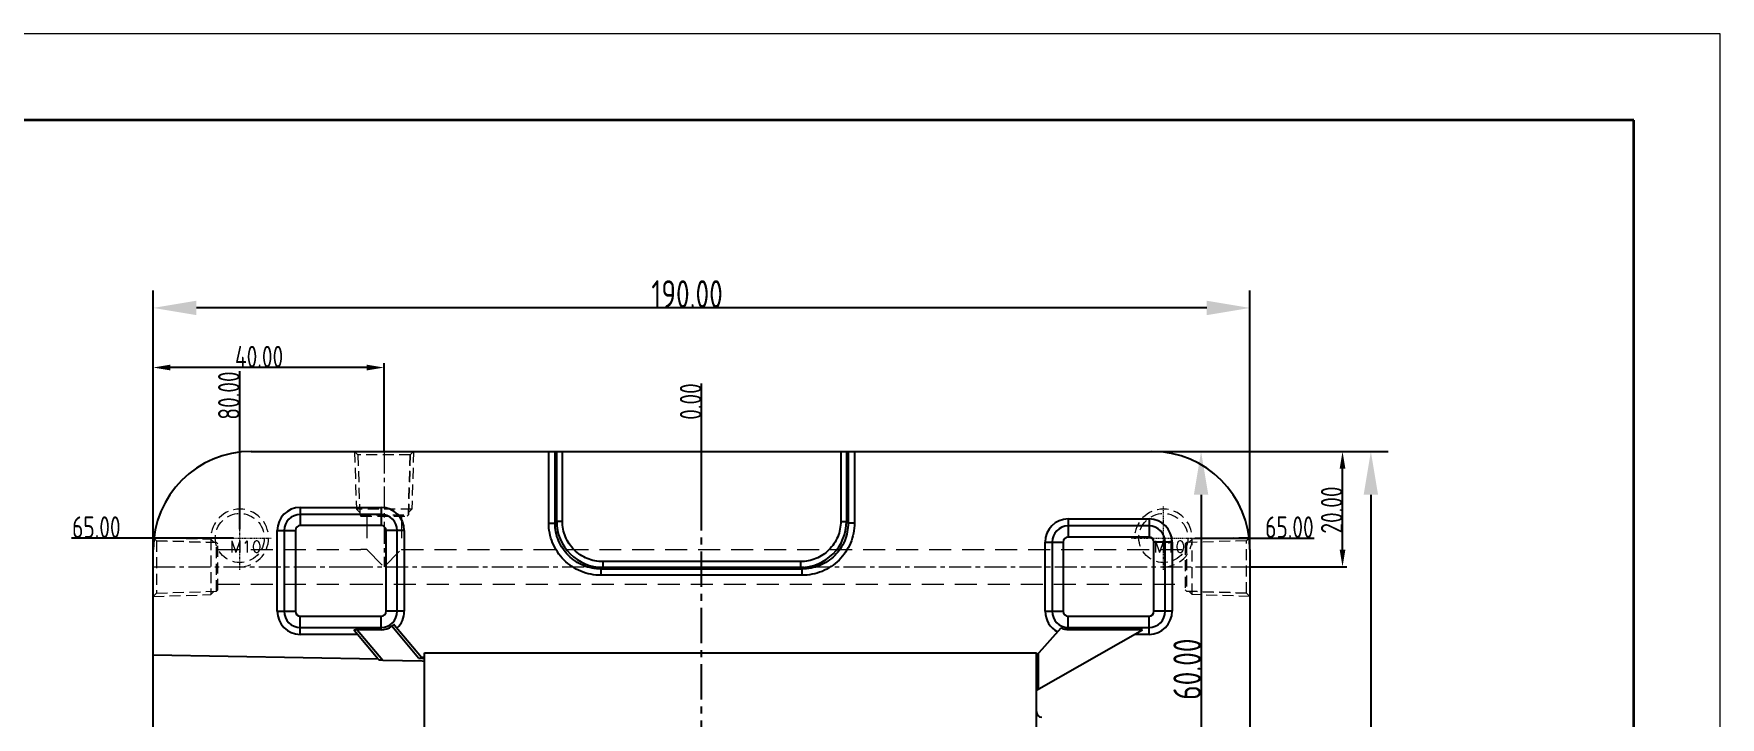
# Model space of a CAD drawing. Header units: millimetres. Extents: x 877 to 3677, y 1642 to 2236.
# Drawn here: x 2886.4 to 3178.6, y 1838.3 to 1956.7 of the extents above; entities that cross this region are included whole.
import ezdxf
from ezdxf.enums import TextEntityAlignment as Align

# ---------------------------------------------------------------- set-up
doc = ezdxf.new("R2010")
doc.units = ezdxf.units.MM
doc.linetypes.add('CENTER', pattern=[0.6, 0.375, -0.075, 0.075, -0.075])
doc.linetypes.add('HIDDEN', pattern=[9.525, 6.35, -3.175])
doc.layers.get('Defpoints').update_dxf_attribs({"lineweight": 5})
for name, color, linetype, lineweight in [('cool', 153, 'HIDDEN', 9), ('DEFAULT_2', 8, 'HIDDEN', 18), ('dim', 82, 'Continuous', 9), ('screw', 33, 'Continuous', 13), ('文字层', 3, 'Continuous', 18), ('粗实线层', 7, 'Continuous', 35), ('细实线层', 7, 'Continuous', 18)]:
    doc.layers.add(name, color=color, linetype=linetype, lineweight=lineweight)
doc.styles.add('TXT', font='txt.shx', dxfattribs={"bigfont": 'gbcbig.shx'})
doc.styles.add('标准', font='FSGB2312.ttf', dxfattribs={"width": 0.667})
doc.styles.add('标注', font='isocp.shx', dxfattribs={"width": 0.8, "bigfont": 'hztxt.shx'})
doc.dimstyles.new('副本 a4', dxfattribs={"dimscale": 1.5, "dimtxt": 3.2, "dimasz": 5, "dimexe": 2, "dimexo": 0, "dimgap": 0, "dimtad": 1, "dimzin": 0, "dimdsep": 46, "dimtxsty": '标注', "dimcen": 0, "dimdle": 3, "dimclrd": 4, "dimclre": 4, "dimclrt": 6, "dimazin": 0, "dimtfac": 1, "dimtofl": 0, "dimtmove": 0, "dimatfit": 3, "dimfxl": 0, "dimtolj": 1, "dimarcsym": 0})

# ---------------------------------------------------------------- blocks, each defined once
blk = doc.blocks.new('screw_m10_g')
at = {"layer": 'screw', "color": 1, "linetype": 'CENTER', "ltscale": 0.310989}
for p, q in [((0, -5.5), (0, 5.5)), ((-5.5, 0), (5.5, 0))]:
    blk.add_line(p, q, dxfattribs=at)
at = {"layer": 'screw', "linetype": 'HIDDEN', "ltscale": 0.310989}
blk.add_circle((0, 0), 4.25, dxfattribs=at)
at = {"layer": 'screw', "color": 92, "linetype": 'HIDDEN', "ltscale": 0.310989}
blk.add_arc((0, 0), 5, 270, 180, dxfattribs=at)
at = {"layer": 'screw', "color": 6, "style": 'TXT'}
blk.add_text('M10', height=2, dxfattribs=at).set_placement((-1.7, -2.5))
blk = doc.blocks.new('*D20')
at = {"layer": 'Defpoints', "color": 0, "transparency": 16777216}
for p in [(2907.09, 1909.2), (2907.09, 1867.33), (3097.09, 1867.33)]:
    blk.add_point(p, dxfattribs=at)
at = {"layer": 'dim', "color": 4, "lineweight": -2, "transparency": 16777216}
for p, q in [((2907.09, 1867.33), (2907.09, 1912.2)), ((3097.09, 1867.33), (3097.09, 1912.2)), ((3089.59, 1909.2), (2914.59, 1909.2))]:
    blk.add_line(p, q, dxfattribs=at)
at = {"layer": 'dim', "color": 4, "transparency": 16777216}
for points in [[(2914.59, 1910.45), (2914.59, 1907.95), (2907.09, 1909.2)], [(3089.59, 1910.45), (3089.59, 1907.95), (3097.09, 1909.2)]]:
    blk.add_solid(points, dxfattribs=at)
at = {"layer": 'dim', "color": 6, "transparency": 16777216, "insert": (2999.58, 1911.6), "char_height": 4.8, "attachment_point": 5, "style": '标注'}
blk.add_mtext('\\A1;190.00', dxfattribs=at)
blk = doc.blocks.new('*D21')
at = {"layer": 'Defpoints', "color": 0, "transparency": 16777216}
for p in [(3080.09, 1884.33), (3080.09, 1724.33), (3118.03, 1724.33)]:
    blk.add_point(p, dxfattribs=at)
at = {"layer": 'dim', "color": 4, "lineweight": -2, "transparency": 16777216}
for p, q in [((3080.09, 1884.33), (3121.03, 1884.33)), ((3118.03, 1876.83), (3118.03, 1731.83)), ((3080.09, 1724.33), (3121.03, 1724.33))]:
    blk.add_line(p, q, dxfattribs=at)
at = {"layer": 'dim', "color": 4, "transparency": 16777216}
for points in [[(3116.78, 1876.83), (3119.28, 1876.83), (3118.03, 1884.33)], [(3116.78, 1731.83), (3119.28, 1731.83), (3118.03, 1724.33)]]:
    blk.add_solid(points, dxfattribs=at)
at = {"layer": 'dim', "color": 6, "transparency": 16777216, "insert": (3115.63, 1827.64), "char_height": 4.8, "attachment_point": 5, "rotation": 90, "style": '标注'}
blk.add_mtext('\\A1;160.00', dxfattribs=at)
blk = doc.blocks.new('*D22')
at = {"layer": 'Defpoints', "color": 0, "transparency": 16777216}
for p in [(3087.59, 1869.33), (3099.63, 1869.33), (3002.09, 1804.33)]:
    blk.add_point(p, dxfattribs=at)
at = {"layer": 'dim', "color": 4, "lineweight": -2, "transparency": 16777216}
blk.add_line((3087.59, 1869.33), (3108.21, 1869.33), dxfattribs=at)
at = {"layer": 'dim', "color": 6, "transparency": 16777216, "insert": (3103.92, 1871.21), "char_height": 3.75, "attachment_point": 5, "style": '标注'}
blk.add_mtext('\\A1;65.00', dxfattribs=at)
blk = doc.blocks.new('*D29')
at = {"layer": 'Defpoints', "color": 0, "transparency": 16777216}
for p in [(2901.54, 1869.33), (2921.01, 1869.33), (3002.09, 1804.33)]:
    blk.add_point(p, dxfattribs=at)
at = {"layer": 'dim', "color": 4, "lineweight": -2, "transparency": 16777216}
blk.add_line((2921.01, 1869.33), (2892.95, 1869.33), dxfattribs=at)
at = {"layer": 'dim', "color": 6, "transparency": 16777216, "insert": (2897.25, 1871.21), "char_height": 3.75, "attachment_point": 5, "style": '标注'}
blk.add_mtext('\\A1;65.00', dxfattribs=at)
blk = doc.blocks.new('*D9')
at = {"layer": 'Defpoints', "color": 0, "transparency": 16777216}
for p in [(2922.09, 1889.82), (2922.09, 1870.87), (3002.09, 1804.33)]:
    blk.add_point(p, dxfattribs=at)
at = {"layer": 'dim', "color": 4, "lineweight": -2, "transparency": 16777216}
blk.add_line((2922.09, 1870.87), (2922.09, 1898.23), dxfattribs=at)
at = {"layer": 'dim', "color": 6, "transparency": 16777216, "insert": (2920.21, 1894.02), "char_height": 3.75, "attachment_point": 5, "rotation": 90, "style": '标注'}
blk.add_mtext('\\A1;80.00', dxfattribs=at)
blk = doc.blocks.new('*D30')
at = {"layer": 'Defpoints', "color": 0, "transparency": 16777216}
for p in [(3002.09, 1889.82), (3002.09, 1873.96), (3002.09, 1804.33)]:
    blk.add_point(p, dxfattribs=at)
at = {"layer": 'dim', "color": 4, "lineweight": -2, "transparency": 16777216}
blk.add_line((3002.09, 1873.96), (3002.09, 1896.13), dxfattribs=at)
at = {"layer": 'dim', "color": 6, "transparency": 16777216, "insert": (3000.21, 1892.98), "char_height": 3.75, "attachment_point": 5, "rotation": 90, "style": '标注'}
blk.add_mtext('\\A1;0.00', dxfattribs=at)
blk = doc.blocks.new('*D32')
at = {"layer": 'Defpoints', "color": 0, "transparency": 16777216}
for p in [(3070.9, 1884.33), (3079.98, 1824.33), (3088.62, 1824.33)]:
    blk.add_point(p, dxfattribs=at)
at = {"layer": 'dim', "color": 4, "lineweight": -2, "transparency": 16777216}
for p, q in [((3070.9, 1884.33), (3091.62, 1884.33)), ((3088.62, 1876.83), (3088.62, 1831.83)), ((3079.98, 1824.33), (3091.62, 1824.33))]:
    blk.add_line(p, q, dxfattribs=at)
at = {"layer": 'dim', "color": 4, "transparency": 16777216}
for points in [[(3087.37, 1876.83), (3089.87, 1876.83), (3088.62, 1884.33)], [(3087.37, 1831.83), (3089.87, 1831.83), (3088.62, 1824.33)]]:
    blk.add_solid(points, dxfattribs=at)
at = {"layer": 'dim', "color": 6, "transparency": 16777216, "insert": (3086.22, 1846.61), "char_height": 4.8, "attachment_point": 5, "rotation": 90, "style": '标注'}
blk.add_mtext('\\A1;60.00', dxfattribs=at)
blk = doc.blocks.new('cool_jt_f11')
at = {"layer": 'cool', "ltscale": 0.3}
for p, q in [((0, 5.11), (0.58, 4.53)), ((0, 5.11), (10, 4.8)), ((0.58, 4.53), (0.58, -4.53)), ((11, 4.21), (0.58, 4.53)), ((0.58, 4.53), (11, 4.21)), ((10, 4.8), (10.58, 4.22)), ((10, 4.8), (10, -4.8)), ((11.21, 4), (11, 4.21)), ((11, -4.21), (11, 4.21)), ((11.21, -4), (11.21, 4)), ((0.58, -4.53), (0, -5.11)), ((0, -5.11), (10, -4.8)), ((0.58, -4.53), (11, -4.21)), ((10, -4.8), (10.58, -4.22)), ((11, -4.21), (11.21, -4))]:
    blk.add_line(p, q, dxfattribs=at)
blk = doc.blocks.new('*D14')
at = {"layer": 'Defpoints', "color": 0, "transparency": 16777216}
for p in [(3080.09, 1884.33), (3113.12, 1884.33), (3097.09, 1864.33)]:
    blk.add_point(p, dxfattribs=at)
at = {"layer": 'dim', "color": 4, "lineweight": -2, "transparency": 16777216}
for p, q in [((3080.09, 1884.33), (3113.87, 1884.33)), ((3113.12, 1867.33), (3113.12, 1881.33)), ((3097.09, 1864.33), (3113.87, 1864.33))]:
    blk.add_line(p, q, dxfattribs=at)
at = {"layer": 'dim', "color": 4, "transparency": 16777216}
for points in [[(3112.62, 1881.33), (3113.62, 1881.33), (3113.12, 1884.33)], [(3112.62, 1867.33), (3113.62, 1867.33), (3113.12, 1864.33)]]:
    blk.add_solid(points, dxfattribs=at)
at = {"layer": 'dim', "color": 6, "transparency": 16777216, "insert": (3111.25, 1874.18), "char_height": 3.75, "attachment_point": 5, "rotation": 90, "style": '标注'}
blk.add_mtext('\\A1;20.00', dxfattribs=at)
blk = doc.blocks.new('*D15')
at = {"layer": 'Defpoints', "color": 0, "transparency": 16777216}
for p in [(2907.09, 1898.87), (2947.09, 1884.33), (2907.09, 1867.33)]:
    blk.add_point(p, dxfattribs=at)
at = {"layer": 'dim', "color": 4, "lineweight": -2, "transparency": 16777216}
for p, q in [((2907.09, 1867.33), (2907.09, 1899.62)), ((2947.09, 1884.33), (2947.09, 1899.62)), ((2944.09, 1898.87), (2910.09, 1898.87))]:
    blk.add_line(p, q, dxfattribs=at)
at = {"layer": 'dim', "color": 4, "transparency": 16777216}
for points in [[(2910.09, 1899.37), (2910.09, 1898.37), (2907.09, 1898.87)], [(2944.09, 1899.37), (2944.09, 1898.37), (2947.09, 1898.87)]]:
    blk.add_solid(points, dxfattribs=at)
at = {"layer": 'dim', "color": 6, "transparency": 16777216, "insert": (2925.44, 1900.75), "char_height": 3.75, "attachment_point": 5, "style": '标注'}
blk.add_mtext('\\A1;40.00', dxfattribs=at)
blk = doc.blocks.new('A4图框')
at = {"layer": '粗实线层'}
for p, q in [((138.5, 95), (-138.5, 95)), ((138.5, -95), (138.5, 95))]:
    blk.add_line(p, q, dxfattribs=at)
at = {"layer": '细实线层'}
for p, q in [((148.5, 105), (-148.5, 105)), ((148.5, -105), (148.5, 105))]:
    blk.add_line(p, q, dxfattribs=at)
at = {"layer": '文字层', "style": '标准', "width": 0.667}
blk.add_attdef('图纸编号', text='', height=5.19, rotation=180, dxfattribs=at).set_placement((-113.41, 90), align=Align.MIDDLE_CENTER)

msp = doc.modelspace()

# ---------------------------------------------------------------- linework, layer by layer
at = {"color": 7, "linetype": 'Continuous'}
for p, q in [((2924.089, 1884.333), (3080.089, 1884.333)), ((2975.613, 1871.933), (2975.613, 1884.333)), ((2976.7, 1871.933), (2976.7, 1884.333)), ((2976.988, 1872.221), (2976.988, 1884.333)), ((2977.984, 1872.221), (2977.984, 1884.333)), ((3026.195, 1884.333), (3026.195, 1872.221)), ((3027.191, 1884.333), (3027.191, 1872.221)), ((3027.479, 1884.333), (3027.479, 1871.933)), ((3028.566, 1884.333), (3028.566, 1871.933)), ((2932.576, 1874.63), (2932.576, 1871.488)), ((2932.576, 1874.63), (2946.576, 1874.63)), ((2946.576, 1873.419), (2932.576, 1873.419)), ((2946.576, 1874.63), (2946.576, 1871.488)), ((2928.576, 1856.63), (2928.576, 1870.63)), ((2928.576, 1870.63), (2931.718, 1870.63)), ((2929.786, 1870.63), (2929.786, 1856.63)), ((2931.718, 1870.63), (2931.718, 1856.63)), ((2946.576, 1871.488), (2932.576, 1871.488)), ((2947.433, 1856.63), (2947.433, 1870.63)), ((2950.576, 1870.63), (2947.433, 1870.63)), ((2949.365, 1856.63), (2949.365, 1870.63)), ((2950.576, 1870.63), (2950.576, 1856.63)), ((2975.613, 1871.933), (2976.7, 1871.933)), ((2976.988, 1872.221), (2976.7, 1871.933)), ((2977.984, 1872.221), (2976.988, 1872.221)), ((3026.195, 1872.221), (3027.191, 1872.221)), ((3027.191, 1872.221), (3027.479, 1871.933)), ((3028.566, 1871.933), (3027.479, 1871.933)), ((3065.603, 1872.63), (3079.603, 1872.63)), ((3065.603, 1872.63), (3065.603, 1869.488)), ((3079.603, 1871.419), (3065.603, 1871.419)), ((3079.603, 1872.63), (3079.603, 1869.488)), ((2907.089, 1741.333), (2907.089, 1867.333)), ((3061.603, 1868.63), (3064.746, 1868.63)), ((3061.603, 1856.63), (3061.603, 1868.63)), ((3062.814, 1868.63), (3062.814, 1856.63)), ((3064.746, 1868.63), (3064.746, 1856.63)), ((3079.603, 1869.488), (3065.603, 1869.488)), ((3083.603, 1868.63), (3080.461, 1868.63)), ((3080.461, 1856.63), (3080.461, 1868.63)), ((3082.393, 1856.63), (3082.393, 1868.63)), ((3083.603, 1868.63), (3083.603, 1856.63)), ((3097.089, 1867.333), (3097.089, 1741.333)), ((2984.957, 1864.251), (2984.67, 1863.963)), ((2984.67, 1862.876), (2984.67, 1863.963)), ((3019.509, 1863.963), (2984.67, 1863.963)), ((2984.957, 1865.247), (2984.957, 1864.251)), ((3019.221, 1865.247), (2984.957, 1865.247)), ((3019.221, 1864.251), (2984.957, 1864.251)), ((3019.221, 1865.247), (3019.221, 1864.251)), ((3019.221, 1864.251), (3019.509, 1863.963)), ((3019.509, 1862.876), (3019.509, 1863.963)), ((3019.509, 1862.876), (2984.67, 1862.876)), ((2928.576, 1856.63), (2931.718, 1856.63)), ((2932.576, 1852.63), (2932.576, 1855.772)), ((2932.576, 1855.772), (2946.576, 1855.772)), ((2946.576, 1853.434), (2946.576, 1855.772)), ((2950.576, 1856.63), (2947.433, 1856.63)), ((3061.603, 1856.63), (3064.746, 1856.63)), ((3065.603, 1855.772), (3079.603, 1855.772)), ((3065.603, 1853.434), (3065.603, 1855.772)), ((3079.603, 1852.63), (3079.603, 1855.772)), ((3083.603, 1856.63), (3080.461, 1856.63)), ((2932.576, 1853.84), (2946.576, 1853.84)), ((2942.452, 1852.63), (2932.576, 1852.63)), ((2946.045, 1848.348), (2941.89, 1853.3)), ((2942.43, 1853.434), (2946.868, 1848.145)), ((2946.576, 1853.434), (2942.43, 1853.434)), ((2953.079, 1848.522), (2948.448, 1854.04)), ((2948.916, 1854.261), (2953.576, 1848.707)), ((3060.103, 1848.98), (3064.377, 1853.749)), ((3060.103, 1842.98), (3078.493, 1853.434)), ((3065.603, 1853.84), (3079.603, 1853.84)), ((3078.493, 1853.434), (3065.603, 1853.434)), ((3079.603, 1852.63), (3077.079, 1852.63)), ((2954.076, 1848.707), (2954.076, 1849.458)), ((2954.076, 1849.458), (3060.103, 1849.458)), ((3060.103, 1799.208), (3060.103, 1849.458)), ((2946.045, 1848.348), (2907.089, 1849.028)), ((2946.868, 1848.145), (2953.674, 1848.025)), ((2953.079, 1848.522), (2953.576, 1848.522)), ((2953.576, 1848.707), (2954.076, 1848.707)), ((2953.603, 1848.675), (2953.684, 1848.579)), ((2953.674, 1848.025), (2954.076, 1848.018)), ((2953.684, 1848.522), (2954.076, 1848.522)), ((2954.076, 1799.208), (2954.076, 1848.661)), ((3060.403, 1849.315), (3060.403, 1843.15))]:
    msp.add_line(p, q, dxfattribs=at)
at = {"color": 1, "linetype": 'CENTER', "ltscale": 16.256}
msp.add_line((3002.089, 1724.333), (3002.089, 1884.333), dxfattribs=at)
at = {"color": 7, "linetype": 'Continuous'}
for centre, radius, start, end in [((2924.089, 1867.333), 17, 90, 180), ((3080.089, 1867.333), 17, 0, 90), ((2932.576, 1870.63), 4, 90, 180), ((2932.576, 1870.63), 2.79, 90, 180), ((2946.576, 1870.63), 4, 0, 90), ((2946.576, 1870.63), 2.79, 0, 90), ((2932.576, 1870.63), 0.858, 90, 180), ((2946.576, 1870.63), 0.858, 0, 90), ((2984.957, 1872.22), 7.969, 179.99424, 270.00576), ((3019.222, 1872.22), 7.969, 269.99424, 0.00576), ((3065.603, 1868.63), 4, 90, 180), ((3065.603, 1868.63), 2.79, 90, 180), ((3079.603, 1868.63), 4, 0, 90), ((3079.603, 1868.63), 2.79, 0, 90), ((3065.603, 1868.63), 0.858, 90, 180), ((3079.603, 1868.63), 0.858, 0, 90), ((2932.576, 1856.63), 4, 180, 270), ((2932.576, 1856.63), 2.79, 180, 270), ((2932.576, 1856.63), 0.858, 180, 270), ((2946.576, 1856.63), 2.79, 270, 0), ((2946.576, 1856.63), 0.858, 270, 0), ((2946.576, 1856.63), 4, 313.86855, 0), ((3065.603, 1856.63), 4, 180, 242.75311), ((3065.603, 1856.63), 2.79, 180, 270), ((3065.603, 1856.63), 0.858, 180, 270), ((3079.603, 1856.63), 4, 270, 0), ((3079.603, 1856.63), 2.79, 270, 0), ((3079.603, 1856.63), 0.858, 270, 0), ((2946.576, 1856.63), 3.196, 269.99999, 305.87102), ((3061.103, 1839.27), 1, 180, 265)]:
    msp.add_arc(centre, radius, start, end, dxfattribs=at)
msp.add_ellipse((2942.543, 1853.3), major_axis=(0.662, -0.024), ratio=0.199103, start_param=1.7484759, end_param=3.3192722, dxfattribs=at)
for points, knots in [([(2984.67, 1862.876), (2983.486, 1862.874), (2981.099, 1863.348), (2978.081, 1865.369), (2976.081, 1868.384), (2975.606, 1870.761), (2975.613, 1871.933)], [0, 0, 0, 0, 0.251056, 0.5010675, 0.751471, 1, 1, 1, 1]), ([(2984.67, 1863.963), (2983.632, 1863.962), (2981.534, 1864.371), (2978.88, 1866.143), (2977.108, 1868.797), (2976.699, 1870.895), (2976.7, 1871.933)], [0, 0, 0, 0, 0.2500154, 0.5000044, 0.7499961, 1, 1, 1, 1]), ([(2984.957, 1865.247), (2984.05, 1865.247), (2982.216, 1865.607), (2979.896, 1867.158), (2978.345, 1869.478), (2977.984, 1871.313), (2977.984, 1872.221)], [0, 0, 0, 0, 0.2499835, 0.4999355, 0.7499061, 1, 1, 1, 1]), ([(3026.195, 1872.221), (3026.195, 1871.313), (3025.835, 1869.479), (3024.284, 1867.159), (3021.964, 1865.608), (3020.129, 1865.247), (3019.221, 1865.247)], [0, 0, 0, 0, 0.2499835, 0.4999355, 0.7499061, 1, 1, 1, 1]), ([(3028.566, 1871.933), (3028.568, 1870.749), (3028.094, 1868.362), (3026.073, 1865.344), (3023.058, 1863.344), (3020.681, 1862.869), (3019.509, 1862.876)], [0, 0, 0, 0, 0.251056, 0.5010675, 0.751471, 1, 1, 1, 1]), ([(3027.479, 1871.933), (3027.48, 1870.895), (3027.07, 1868.797), (3025.299, 1866.143), (3022.645, 1864.371), (3020.547, 1863.962), (3019.509, 1863.963)], [0, 0, 0, 0, 0.2500154, 0.5000044, 0.7499961, 1, 1, 1, 1]), ([(2948.854, 1854.273), (2948.792, 1854.262), (2948.653, 1854.18), (2948.524, 1854.094), (2948.448, 1854.04)], [0, 0, 0, 0, 0.4051527, 1, 1, 1, 1]), ([(2948.916, 1854.261), (2948.913, 1854.264), (2948.896, 1854.278), (2948.871, 1854.276), (2948.854, 1854.273)], [0, 0, 0, 0, 0.2047702, 1, 1, 1, 1]), ([(3065.603, 1853.434), (3065.494, 1853.434), (3065.07, 1853.46), (3064.651, 1853.593), (3064.377, 1853.749)], [0, 0, 0, 0, 0.2568915, 1, 1, 1, 1]), ([(2946.868, 1848.145), (2946.79, 1848.146), (2946.639, 1848.152), (2946.457, 1848.164), (2946.327, 1848.177), (2946.249, 1848.188), (2946.195, 1848.2), (2946.163, 1848.207), (2946.156, 1848.215)], [0, 0, 0, 0, 0.3264756, 0.6291497, 0.761929, 0.8741492, 0.956831, 1, 1, 1, 1]), ([(2953.079, 1848.522), (2953.126, 1848.522), (2953.297, 1848.524), (2953.469, 1848.53), (2953.592, 1848.548)], [0, 0, 0, 0, 0.2776549, 1, 1, 1, 1]), ([(2953.592, 1848.548), (2953.606, 1848.55), (2953.633, 1848.555), (2953.659, 1848.558), (2953.689, 1848.573), (2953.684, 1848.579)], [0, 0, 0, 0, 0.4412801, 0.7612622, 1, 1, 1, 1])]:
    msp.add_open_spline(points, degree=3, knots=knots, dxfattribs=at)
at = {"layer": 'cool', "color": 1, "linetype": 'CENTER', "ltscale": 10.16}
for p, q in [((2947.089, 1884.333), (2947.089, 1864.333)), ((2907.089, 1864.333), (2943.089, 1864.333)), ((2941.357, 1864.333), (3097.089, 1864.333))]:
    msp.add_line(p, q, dxfattribs=at)
at = {"layer": 'cool', "ltscale": 0.6}
for p, q in [((2944.089, 1873.123), (2944.089, 1867.333)), ((2950.089, 1873.123), (2950.089, 1867.333)), ((2918.299, 1867.333), (2943.089, 1867.333)), ((2944.089, 1867.333), (2943.089, 1867.333)), ((2944.089, 1867.333), (2947.089, 1864.333)), ((2947.089, 1864.333), (2950.089, 1867.333)), ((2950.089, 1867.333), (3085.879, 1867.333)), ((2918.299, 1861.333), (2943.089, 1861.333)), ((2943.089, 1861.333), (3085.879, 1861.333))]:
    msp.add_line(p, q, dxfattribs=at)
at = {"layer": 'DEFAULT_2', "color": 8, "linetype": 'HIDDEN'}
for p, q in [((2946.045, 1848.348), (2946.156, 1848.215)), ((2953.603, 1848.675), (2953.576, 1848.707)), ((2953.576, 1848.522), (2953.684, 1848.522)), ((2954.076, 1848.661), (2954.076, 1848.707))]:
    msp.add_line(p, q, dxfattribs=at)

# ---------------------------------------------------------------- block references
at = {"xscale": 1.5, "yscale": 1.5, "zscale": 1.5}
msp.add_blockref('A4图框', (2955.804, 1799.208), dxfattribs=at)
at = {"layer": 'cool', "ltscale": 0.6}
for p, rotation in [((2947.089, 1884.333), 269.9999999999973), ((3097.089, 1864.333), 180)]:
    msp.add_blockref('cool_jt_f11', p, dxfattribs=dict(at, rotation=rotation))
msp.add_blockref('cool_jt_f11', (2907.089, 1864.333), dxfattribs=at)
at = {"layer": 'screw'}
for p in [(2922.089, 1869.333), (3082.089, 1869.333)]:
    msp.add_blockref('screw_m10_g', p, dxfattribs=at)

# ---------------------------------------------------------------- dimensions: what is measured, and where the dimension line sits
at = {"layer": 'dim'}
dim = msp.add_linear_dim(base=(2907.089, 1909.201), p1=(3097.089, 1867.333), p2=(2907.089, 1867.333), dimstyle='副本 a4', dxfattribs=at)
dim.commit()
dim.dimension.update_dxf_attribs({"geometry": '*D20', "text_midpoint": (2999.579, 1909.201), "dimtype": 160})
dim = msp.add_linear_dim(base=(2907.089, 1898.87), p1=(2947.089, 1884.333), p2=(2907.089, 1867.333), dimstyle='副本 a4', override={"dimtxt": 2.5, "dimasz": 2, "dimexe": 0.49975}, dxfattribs=at)
dim.commit()
dim.dimension.update_dxf_attribs({"geometry": '*D15', "text_midpoint": (2925.437, 1898.87), "dimtype": 160})
for feature_location, offset, dtype, origin, picture, middle in [((2922.089, 1870.87), (0, 18.953), 1, (3002.089, 1804.333), '*D9', (2920.214, 1894.024)), ((3002.089421718, 1873.962157572), (0, 15.860771026), 1, (3002.089421718, 1804.333422165), '*D30', (3000.214421718, 1892.975290802)), ((2921.013, 1869.333), (-19.477, 0), 0, (3002.089, 1804.333), '*D29', (2897.245, 1871.208)), ((3087.589, 1869.333), (12.039, 0), 0, (3002.089, 1804.333), '*D22', (3103.919, 1871.208))]:
    dim = msp.add_ordinate_dim(feature_location=feature_location, offset=offset, dtype=dtype, origin=origin, dimstyle='副本 a4', override={"dimtxt": 2.5, "dimasz": 2, "dimexe": 0.49975}, dxfattribs=at)
    dim.commit()
    dim.dimension.update_dxf_attribs({"geometry": picture, "text_midpoint": middle})
for base, p1, p2, picture, middle in [((3088.618, 1824.333), (3070.904, 1884.333), (3079.977, 1824.333), '*D32', (3088.618, 1846.609)), ((3118.026, 1724.333), (3080.089, 1884.333), (3080.089, 1724.333), '*D21', (3118.026, 1827.644))]:
    dim = msp.add_linear_dim(base=base, p1=p1, p2=p2, angle=90, dimstyle='副本 a4', dxfattribs=at)
    dim.commit()
    dim.dimension.update_dxf_attribs({"geometry": picture, "text_midpoint": middle, "dimtype": 160})
dim = msp.add_linear_dim(base=(3113.122, 1884.333), p1=(3097.089, 1864.333), p2=(3080.089, 1884.333), angle=90, dimstyle='副本 a4', override={"dimtxt": 2.5, "dimasz": 2, "dimexe": 0.49975}, dxfattribs=at)
dim.commit()
dim.dimension.update_dxf_attribs({"geometry": '*D14', "text_midpoint": (3113.122, 1874.175), "dimtype": 160})

doc.saveas('drawing.dxf')
